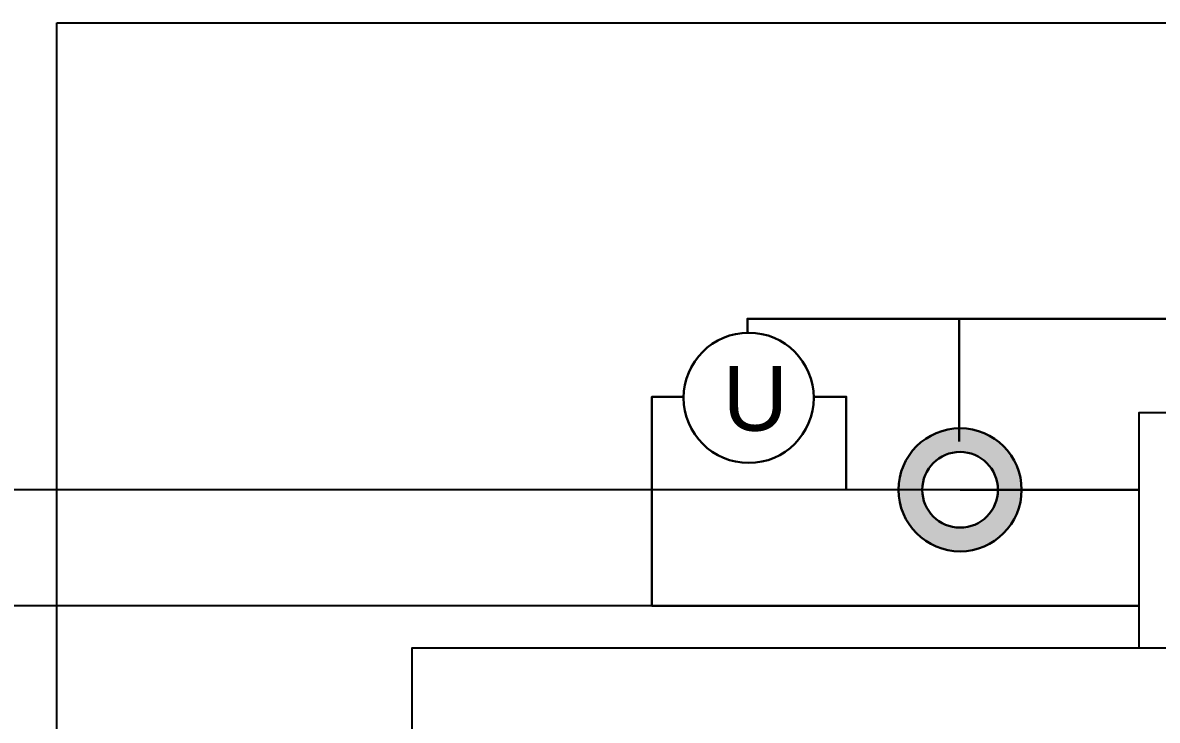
# Model space of a CAD drawing. Header units: inches. Extents: x 27 to 2311866, y 25 to 2322495.
# Drawn here: x 161365 to 297436, y 2071548 to 2155170 of the extents above; entities that cross this region are included whole.
import ezdxf

# ---------------------------------------------------------------- set-up
doc = ezdxf.new("R2010")
doc.units = ezdxf.units.IN
doc.header["$MEASUREMENT"] = 0
doc.layers.add('Слаботочка', color=4, linetype='Continuous', lineweight=30)
doc.styles.get("Standard").update_dxf_attribs({"font": 'arial.ttf'})

# ---------------------------------------------------------------- blocks, each defined once
blk = doc.blocks.new('Датчик тока')
at = {"layer": 'Слаботочка'}
h = blk.add_hatch(color=256, dxfattribs=at)
h.set_gradient(color1=(0, 255, 255), color2=(0, 255, 255), tint=1)
h.paths.add_polyline_path([(2170874, 2032191, 1), (2185630, 2032191, 1)])
h.paths.add_polyline_path([(2182789, 2032191, -1), (2173715, 2032191, -1)], flags=16)
blk.add_lwpolyline([(2178150, 2037963), (2178150, 2044207)], dxfattribs=at)
for radius in [7378, 4537]:
    blk.add_circle((2178252, 2032191), radius, dxfattribs=at)
blk = doc.blocks.new('Вольтметр')
at = {"layer": 'Слаботочка'}
for points in [[(1913566, 2204453), (1909760, 2204453), (1909760, 2179382)], [(1929172, 2204453), (1933069, 2204453), (1933069, 2193304)]]:
    blk.add_lwpolyline(points, dxfattribs=at)
blk.add_circle((1921369, 2204328), 7804, dxfattribs=at)
at = {"layer": 'Слаботочка', "insert": (1918251, 2208156), "char_height": 7772, "attachment_point": 1}
blk.add_mtext_dynamic_manual_height_columns('U', width=3409.75, gutter_width=38861, heights=[0], dxfattribs=at)

msp = doc.modelspace()

# ---------------------------------------------------------------- linework, layer by layer
for points in [[(165451, 2155170), (721154, 2155170), (721154, 1835861), (165451, 1835861)], [(295268, 2080190), (295268, 2108431), (411757, 2108431), (411757, 2080190)]]:
    msp.add_lwpolyline(points, close=True)
at = {"color": 1}
for points in [[(220028, 2099178), (133283, 2099178)], [(273783, 2099178), (295268, 2099178), (220028, 2099178)]]:
    msp.add_lwpolyline(points, dxfattribs=at)
at = {"color": 5}
for points in [[(220028, 2085256), (133283, 2085256)], [(236825, 2085256), (295268, 2085256), (220028, 2085256)]]:
    msp.add_lwpolyline(points, dxfattribs=at)
at = {"color": 3}
msp.add_lwpolyline([(295268, 2080190), (208030, 2080190), (208030, 1854909), (242263, 1854909)], dxfattribs=at)
at = {"layer": 'Слаботочка'}
for points in [[(248286, 2118004), (248286, 2119678), (335110, 2119678)], [(273681, 2111194), (273681, 2119678)]]:
    msp.add_lwpolyline(points, dxfattribs=at)

# ---------------------------------------------------------------- block references
msp.add_blockref('Датчик тока', (-1904469, 66987))
msp.add_blockref('Вольтметр', (-1672935, -94126), dxfattribs=at)

doc.saveas('drawing.dxf')
